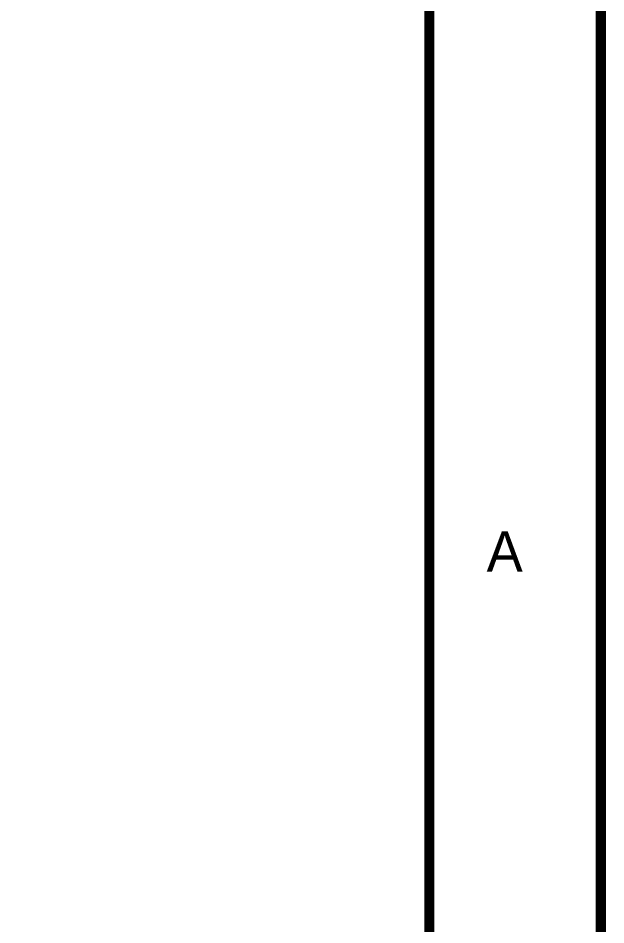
# Model space of a CAD drawing. Header units: inches. Extents: x 0 to 15, y 0 to 9.5.
# Drawn here: x 14.319 to 15.004, y 7.867 to 8.922 of the extents above; entities that cross this region are included whole.
import ezdxf

# ---------------------------------------------------------------- set-up
doc = ezdxf.new("R2010")
doc.units = ezdxf.units.IN
doc.header["$MEASUREMENT"] = 0
doc.layers.add('Sheet', color=255, linetype='Continuous')

msp = doc.modelspace()

# ---------------------------------------------------------------- linework, layer by layer
at = {"layer": 'Sheet'}
for points in [[(0.0029, 9.5, 0.0118, 0.0118, 0), (14.9978, 9.5, 0.0118, 0.0118, 0), (14.9978, 0, 0.0118, 0.0118, 0), (0.0029, 0, 0.0118, 0.0118, 0), (0.0029, 9.5, 0.0118, 0.0118, 0)], [(0.0029, 9.5, 0.0039, 0.0039, 0), (0.0029, 0, 0.0039, 0.0039, 0), (14.9978, 0, 0.0039, 0.0039, 0), (14.9978, 9.5, 0.0039, 0.0039, 0), (0.0029, 9.5, 0.0039, 0.0039, 0), (0.0029, 9.5, 0.0039, 0.0039, 0)], [(0.2026, 9.2995, 0.0118, 0.0118, 0), (14.7981, 9.2995, 0.0118, 0.0118, 0), (14.7981, 0.1998, 0.0118, 0.0118, 0), (0.2026, 0.1998, 0.0118, 0.0118, 0), (0.2026, 9.2995, 0.0118, 0.0118, 0)], [(0.2026, 9.2995, 0.0039, 0.0039, 0), (0.2026, 0.1998, 0.0039, 0.0039, 0), (14.7981, 0.1998, 0.0039, 0.0039, 0), (14.7981, 9.2995, 0.0039, 0.0039, 0), (0.2026, 9.2995, 0.0039, 0.0039, 0), (0.2026, 9.2995, 0.0039, 0.0039, 0)]]:
    msp.add_lwpolyline(points, format="xyseb", close=True, dxfattribs=at)

# ---------------------------------------------------------------- texts
msp.add_text('A', height=0.047, dxfattribs=at).set_placement((14.8649, 8.278))

doc.saveas('drawing.dxf')
